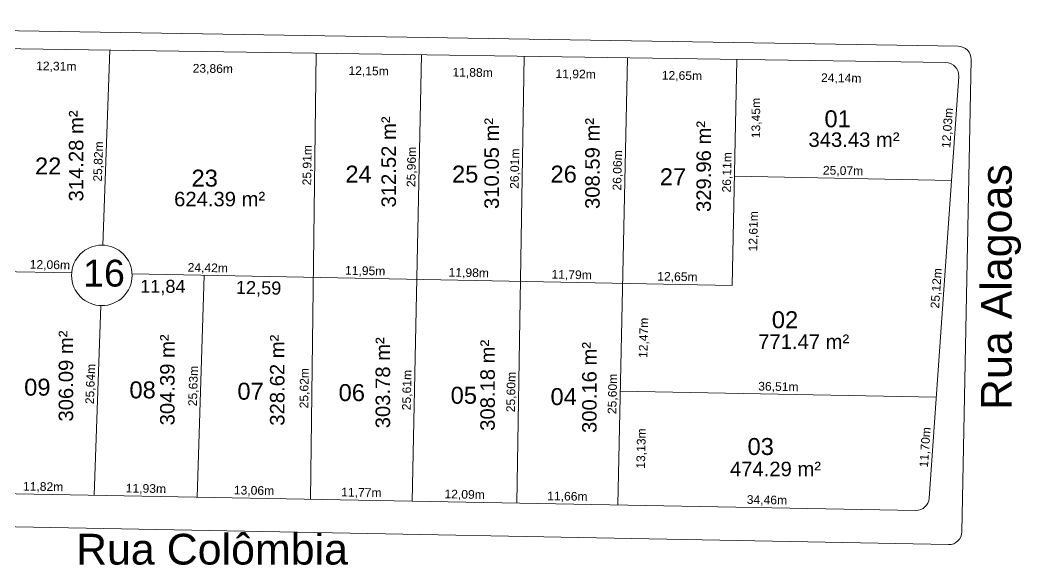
# Model space of a CAD drawing. Header units: metres. Extents: x 3808 to 8215, y 2374 to 6187.
# Drawn here: x 5112.4 to 5228.1, y 5303.4 to 5366.3 of the extents above; entities that cross this region are included whole.
import ezdxf
from ezdxf.enums import TextEntityAlignment as Align

# ---------------------------------------------------------------- set-up
doc = ezdxf.new("R2010")
doc.units = ezdxf.units.M
for name, color, linetype in [('Areas Lotes', 1, 'Continuous'), ('Calçada', 8, 'Continuous'), ('COTAS', 7, 'Continuous'), ('Lote', 7, 'Continuous'), ('Nome das Ruas', 7, 'Continuous'), ('Nº Lote', 7, 'Continuous'), ('Nº. quadra', 7, 'Continuous'), ('quadras', 7, 'Continuous')]:
    doc.layers.add(name, color=color, linetype=linetype)
doc.styles.add('Arial', font='arial.ttf')
doc.dimstyles.new('Copy(2) of ISO-25', dxfattribs={"dimtxt": 1, "dimasz": 2.5, "dimexe": 1.25, "dimexo": 0.625, "dimgap": 0.2, "dimtad": 1, "dimtoh": 1, "dimlfac": 1, "dimzin": 1, "dimtxsty": 'Arial', "dimblk": 'NONE', "dimcen": 0, "dimse1": 1, "dimse2": 1, "dimsd1": 1, "dimsd2": 1, "dimclrt": 256, "dimaunit": 1, "dimadec": 3, "dimazin": 0, "dimtfac": 1, "dimtmove": 0, "dimatfit": 3, "dimldrblk": 'NONE', "dimfxl": 1, "dimtolj": 1, "dimtzin": 0, "dimarcsym": 0})
doc.dimstyles.new('COTA 2', dxfattribs={"dimtxt": 1.9, "dimasz": 2.5, "dimexe": 1.25, "dimexo": 0.625, "dimtad": 1, "dimlfac": 1, "dimzin": 1, "dimtxsty": 'Arial', "dimcen": 2.5, "dimse1": 1, "dimse2": 1, "dimsd1": 1, "dimsd2": 1, "dimclrt": 7, "dimadec": 0, "dimazin": 0, "dimtfac": 1, "dimtmove": 0, "dimatfit": 3, "dimfxl": 1, "dimtolj": 1, "dimtzin": 0, "dimarcsym": 0})

# ---------------------------------------------------------------- blocks, each defined once
blk = doc.blocks.new('*D6060')
at = {"layer": 'Defpoints', "color": 0, "linetype": 'Continuous', "transparency": 16777216}
for p in [(5181.48, 5310.31), (5181.48, 5310.31), (5215.94, 5309.67)]:
    blk.add_point(p, dxfattribs=at)
at = {"layer": 'COTAS', "linetype": 'Continuous', "lineweight": 5, "transparency": 16777216, "insert": (5198.72, 5310.79), "char_height": 1, "attachment_point": 5, "rotation": 358.943, "style": 'Arial'}
blk.add_mtext('\\A1;34,46m', dxfattribs=at)
blk = doc.blocks.new('_None')
blk = doc.blocks.new('*D6061')
at = {"layer": 'Defpoints', "color": 0, "linetype": 'Continuous', "transparency": 16777216}
for p in [(5169.83, 5310.52), (5169.83, 5310.52), (5181.48, 5310.31)]:
    blk.add_point(p, dxfattribs=at)
at = {"layer": 'COTAS', "linetype": 'Continuous', "lineweight": 5, "transparency": 16777216, "insert": (5175.67, 5311.21), "char_height": 1, "attachment_point": 5, "rotation": 358.943, "style": 'Arial'}
blk.add_mtext('\\A1;11,66m', dxfattribs=at)
blk = doc.blocks.new('*D6062')
at = {"layer": 'Defpoints', "color": 0, "linetype": 'Continuous', "transparency": 16777216}
for p in [(5157.74, 5310.74), (5157.74, 5310.74), (5169.83, 5310.52)]:
    blk.add_point(p, dxfattribs=at)
at = {"layer": 'COTAS', "linetype": 'Continuous', "lineweight": 5, "transparency": 16777216, "insert": (5163.8, 5311.43), "char_height": 1, "attachment_point": 5, "rotation": 358.943, "style": 'Arial'}
blk.add_mtext('\\A1;12,09m', dxfattribs=at)
blk = doc.blocks.new('*D6063')
at = {"layer": 'Defpoints', "color": 0, "linetype": 'Continuous', "transparency": 16777216}
for p in [(5145.98, 5310.96), (5145.98, 5310.96), (5157.74, 5310.74)]:
    blk.add_point(p, dxfattribs=at)
at = {"layer": 'COTAS', "linetype": 'Continuous', "lineweight": 5, "transparency": 16777216, "insert": (5151.87, 5311.65), "char_height": 1, "attachment_point": 5, "rotation": 358.943, "style": 'Arial'}
blk.add_mtext('\\A1;11,77m', dxfattribs=at)
blk = doc.blocks.new('*D6064')
at = {"layer": 'Defpoints', "color": 0, "linetype": 'Continuous', "transparency": 16777216}
for p in [(5132.92, 5310.96), (5132.93, 5311.2), (5145.98, 5310.96)]:
    blk.add_point(p, dxfattribs=at)
at = {"layer": 'COTAS', "linetype": 'Continuous', "lineweight": 5, "transparency": 16777216, "insert": (5139.47, 5311.88), "char_height": 1, "attachment_point": 5, "rotation": 358.943, "style": 'Arial'}
blk.add_mtext('\\A1;13,06m', dxfattribs=at)
blk = doc.blocks.new('*D6065')
at = {"layer": 'Defpoints', "color": 0, "linetype": 'Continuous', "transparency": 16777216}
for p in [(5121, 5311.42), (5121, 5311.42), (5132.92, 5310.96)]:
    blk.add_point(p, dxfattribs=at)
at = {"layer": 'COTAS', "linetype": 'Continuous', "lineweight": 5, "transparency": 16777216, "insert": (5126.98, 5312.11), "char_height": 1, "attachment_point": 5, "rotation": 358.943, "style": 'Arial'}
blk.add_mtext('\\A1;11,93m', dxfattribs=at)
blk = doc.blocks.new('*D6066')
at = {"layer": 'Defpoints', "color": 0, "linetype": 'Continuous', "transparency": 16777216}
for p in [(5109.19, 5311.64), (5109.19, 5311.64), (5121, 5311.42)]:
    blk.add_point(p, dxfattribs=at)
at = {"layer": 'COTAS', "linetype": 'Continuous', "lineweight": 5, "transparency": 16777216, "insert": (5115.11, 5312.33), "char_height": 1, "attachment_point": 5, "rotation": 358.943, "style": 'Arial'}
blk.add_mtext('\\A1;11,82m', dxfattribs=at)
blk = doc.blocks.new('*D6080')
at = {"layer": 'Defpoints', "color": 0, "linetype": 'Continuous', "transparency": 16777216}
for p in [(5110.5, 5363.03), (5122.81, 5363.03), (5122.77, 5360)]:
    blk.add_point(p, dxfattribs=at)
at = {"layer": 'COTAS', "linetype": 'Continuous', "lineweight": 5, "transparency": 16777216, "insert": (5116.63, 5360.9), "char_height": 1, "attachment_point": 5, "rotation": 359.1364, "style": 'Arial'}
blk.add_mtext('\\A1;12,31m', dxfattribs=at)
blk = doc.blocks.new('*D6081')
at = {"layer": 'Defpoints', "color": 0, "linetype": 'Continuous', "transparency": 16777216}
for p in [(5122.81, 5363.03), (5146.67, 5362.49), (5146.63, 5359.64)]:
    blk.add_point(p, dxfattribs=at)
at = {"layer": 'COTAS', "linetype": 'Continuous', "lineweight": 5, "transparency": 16777216, "insert": (5134.71, 5360.62), "char_height": 1, "attachment_point": 5, "rotation": 359.1364, "style": 'Arial'}
blk.add_mtext('\\A1;23,86m', dxfattribs=at)
blk = doc.blocks.new('*D6082')
at = {"layer": 'Defpoints', "color": 0, "linetype": 'Continuous', "transparency": 16777216}
for p in [(5146.67, 5362.49), (5158.81, 5362.3), (5158.77, 5359.46)]:
    blk.add_point(p, dxfattribs=at)
at = {"layer": 'COTAS', "linetype": 'Continuous', "lineweight": 5, "transparency": 16777216, "insert": (5152.71, 5360.35), "char_height": 1, "attachment_point": 5, "rotation": 359.1364, "style": 'Arial'}
blk.add_mtext('\\A1;12,15m', dxfattribs=at)
blk = doc.blocks.new('*D6083')
at = {"layer": 'Defpoints', "color": 0, "linetype": 'Continuous', "transparency": 16777216}
for p in [(5158.81, 5362.3), (5170.69, 5362.3), (5170.65, 5359.28)]:
    blk.add_point(p, dxfattribs=at)
at = {"layer": 'COTAS', "linetype": 'Continuous', "lineweight": 5, "transparency": 16777216, "insert": (5164.72, 5360.17), "char_height": 1, "attachment_point": 5, "rotation": 359.1364, "style": 'Arial'}
blk.add_mtext('\\A1;11,88m', dxfattribs=at)
blk = doc.blocks.new('*D6084')
at = {"layer": 'Defpoints', "color": 0, "linetype": 'Continuous', "transparency": 16777216}
for p in [(5170.69, 5362.3), (5182.61, 5361.95), (5182.57, 5359.1)]:
    blk.add_point(p, dxfattribs=at)
at = {"layer": 'COTAS', "linetype": 'Continuous', "lineweight": 5, "transparency": 16777216, "insert": (5176.62, 5359.99), "char_height": 1, "attachment_point": 5, "rotation": 359.1364, "style": 'Arial'}
blk.add_mtext('\\A1;11,92m', dxfattribs=at)
blk = doc.blocks.new('*D6085')
at = {"layer": 'Defpoints', "color": 0, "linetype": 'Continuous', "transparency": 16777216}
for p in [(5182.61, 5361.95), (5195.26, 5361.71), (5195.22, 5358.91)]:
    blk.add_point(p, dxfattribs=at)
at = {"layer": 'COTAS', "linetype": 'Continuous', "lineweight": 5, "transparency": 16777216, "insert": (5188.9, 5359.81), "char_height": 1, "attachment_point": 5, "rotation": 359.1364, "style": 'Arial'}
blk.add_mtext('\\A1;12,65m', dxfattribs=at)
blk = doc.blocks.new('*D6086')
at = {"layer": 'Defpoints', "color": 0, "linetype": 'Continuous', "transparency": 16777216}
for p in [(5195.26, 5361.71), (5219.4, 5361.39), (5219.35, 5358.55)]:
    blk.add_point(p, dxfattribs=at)
at = {"layer": 'COTAS', "linetype": 'Continuous', "lineweight": 5, "transparency": 16777216, "insert": (5207.3, 5359.53), "char_height": 1, "attachment_point": 5, "rotation": 359.1364, "style": 'Arial'}
blk.add_mtext('\\A1;24,14m', dxfattribs=at)
blk = doc.blocks.new('*D6087')
at = {"layer": 'Defpoints', "color": 0, "linetype": 'Continuous', "transparency": 16777216}
for p in [(5194.97, 5348.26), (5194.97, 5348.26), (5220.03, 5347.79)]:
    blk.add_point(p, dxfattribs=at)
at = {"layer": 'COTAS', "linetype": 'Continuous', "lineweight": 5, "transparency": 16777216, "insert": (5207.51, 5348.83), "char_height": 1, "attachment_point": 5, "rotation": 358.908, "style": 'Arial'}
blk.add_mtext('\\A1;25,07m', dxfattribs=at)
blk = doc.blocks.new('*D6088')
at = {"layer": 'Defpoints', "color": 0, "linetype": 'Continuous', "transparency": 16777216}
for p in [(5181.77, 5323.43), (5181.77, 5323.43), (5218.28, 5322.73)]:
    blk.add_point(p, dxfattribs=at)
at = {"layer": 'COTAS', "linetype": 'Continuous', "lineweight": 5, "transparency": 16777216, "insert": (5200.04, 5323.88), "char_height": 1, "attachment_point": 5, "rotation": 358.908, "style": 'Arial'}
blk.add_mtext('\\A1;36,51m', dxfattribs=at)
blk = doc.blocks.new('*D6089')
at = {"layer": 'Defpoints', "color": 0, "linetype": 'Continuous', "transparency": 16777216}
for p in [(5220.87, 5359.79), (5220.03, 5347.79), (5220.03, 5347.79)]:
    blk.add_point(p, dxfattribs=at)
at = {"layer": 'COTAS', "linetype": 'Continuous', "lineweight": 5, "transparency": 16777216, "insert": (5219.65, 5353.84), "char_height": 1, "attachment_point": 5, "rotation": 85.9953, "style": 'Arial'}
blk.add_mtext('\\A1;12,03m', dxfattribs=at)
blk = doc.blocks.new('*D6090')
at = {"layer": 'Defpoints', "color": 0, "linetype": 'Continuous', "transparency": 16777216}
for p in [(5220.03, 5347.79), (5218.28, 5322.73), (5218.28, 5322.73)]:
    blk.add_point(p, dxfattribs=at)
at = {"layer": 'COTAS', "linetype": 'Continuous', "lineweight": 5, "transparency": 16777216, "insert": (5218.36, 5335.32), "char_height": 1, "attachment_point": 5, "rotation": 85.9953, "style": 'Arial'}
blk.add_mtext('\\A1;25,12m', dxfattribs=at)
blk = doc.blocks.new('*D6091')
at = {"layer": 'Defpoints', "color": 0, "linetype": 'Continuous', "transparency": 16777216}
for p in [(5218.28, 5322.73), (5217.46, 5311.07), (5217.46, 5311.07)]:
    blk.add_point(p, dxfattribs=at)
at = {"layer": 'COTAS', "linetype": 'Continuous', "lineweight": 5, "transparency": 16777216, "insert": (5217.07, 5316.95), "char_height": 1, "attachment_point": 5, "rotation": 85.9953, "style": 'Arial'}
blk.add_mtext('\\A1;11,70m', dxfattribs=at)
blk = doc.blocks.new('*D6092')
at = {"layer": 'Defpoints', "color": 0, "linetype": 'Continuous', "transparency": 16777216}
for p in [(5181.77, 5323.43), (5185.21, 5323.35), (5181.48, 5310.31)]:
    blk.add_point(p, dxfattribs=at)
at = {"layer": 'COTAS', "linetype": 'Continuous', "lineweight": 5, "transparency": 16777216, "insert": (5184.27, 5316.81), "char_height": 1, "attachment_point": 5, "rotation": 88.7504, "style": 'Arial'}
blk.add_mtext('\\A1;13,13m', dxfattribs=at)
blk = doc.blocks.new('*D6093')
at = {"layer": 'Defpoints', "color": 0, "linetype": 'Continuous', "transparency": 16777216}
for p in [(5182.04, 5335.9), (5185.48, 5335.82), (5181.77, 5323.43)]:
    blk.add_point(p, dxfattribs=at)
at = {"layer": 'COTAS', "linetype": 'Continuous', "lineweight": 5, "transparency": 16777216, "insert": (5184.55, 5329.6), "char_height": 1, "attachment_point": 5, "rotation": 88.7504, "style": 'Arial'}
blk.add_mtext('\\A1;12,47m', dxfattribs=at)
blk = doc.blocks.new('*D6094')
at = {"layer": 'Defpoints', "color": 0, "linetype": 'Continuous', "transparency": 16777216}
for p in [(5195.26, 5361.75), (5195.26, 5361.75), (5194.69, 5335.66)]:
    blk.add_point(p, dxfattribs=at)
at = {"layer": 'COTAS', "linetype": 'Continuous', "lineweight": 5, "transparency": 16777216, "insert": (5194.18, 5348.72), "char_height": 1, "attachment_point": 5, "rotation": 88.7504, "style": 'Arial'}
blk.add_mtext('\\A1;26,11m', dxfattribs=at)
blk = doc.blocks.new('*D6095')
at = {"layer": 'Defpoints', "color": 0, "linetype": 'Continuous', "transparency": 16777216}
for p in [(5195.26, 5361.71), (5195.26, 5348.26), (5198.33, 5348.26)]:
    blk.add_point(p, dxfattribs=at)
at = {"layer": 'COTAS', "linetype": 'Continuous', "lineweight": 5, "transparency": 16777216, "insert": (5197.53, 5354.99), "char_height": 1, "attachment_point": 5, "rotation": 90, "style": 'Arial'}
blk.add_mtext('\\A1;13,45m', dxfattribs=at)
blk = doc.blocks.new('*D6096')
at = {"layer": 'Defpoints', "color": 0, "linetype": 'Continuous', "transparency": 16777216}
for p in [(5194.97, 5348.26), (5194.69, 5335.66), (5197.89, 5335.59)]:
    blk.add_point(p, dxfattribs=at)
at = {"layer": 'COTAS', "linetype": 'Continuous', "lineweight": 5, "transparency": 16777216, "insert": (5197.23, 5341.91), "char_height": 1, "attachment_point": 5, "rotation": 88.7504, "style": 'Arial'}
blk.add_mtext('\\A1;12,61m', dxfattribs=at)
blk = doc.blocks.new('*D6097')
at = {"layer": 'Defpoints', "color": 0, "linetype": 'Continuous', "transparency": 16777216}
for p in [(5182.04, 5335.9), (5182.04, 5335.9), (5194.69, 5335.66)]:
    blk.add_point(p, dxfattribs=at)
at = {"layer": 'COTAS', "linetype": 'Continuous', "lineweight": 5, "transparency": 16777216, "insert": (5188.38, 5336.58), "char_height": 1, "attachment_point": 5, "rotation": 358.908, "style": 'Arial'}
blk.add_mtext('\\A1;12,65m', dxfattribs=at)
blk = doc.blocks.new('*D6098')
at = {"layer": 'Defpoints', "color": 0, "linetype": 'Continuous', "transparency": 16777216}
for p in [(5170.25, 5336.12), (5170.25, 5336.12), (5182.04, 5335.9)]:
    blk.add_point(p, dxfattribs=at)
at = {"layer": 'COTAS', "linetype": 'Continuous', "lineweight": 5, "transparency": 16777216, "insert": (5176.16, 5336.81), "char_height": 1, "attachment_point": 5, "rotation": 358.908, "style": 'Arial'}
blk.add_mtext('\\A1;11,79m', dxfattribs=at)
blk = doc.blocks.new('*D6099')
at = {"layer": 'Defpoints', "color": 0, "linetype": 'Continuous', "transparency": 16777216}
for p in [(5158.27, 5336.35), (5158.27, 5336.35), (5170.25, 5336.12)]:
    blk.add_point(p, dxfattribs=at)
at = {"layer": 'COTAS', "linetype": 'Continuous', "lineweight": 5, "transparency": 16777216, "insert": (5164.28, 5337.04), "char_height": 1, "attachment_point": 5, "rotation": 358.908, "style": 'Arial'}
blk.add_mtext('\\A1;11,98m', dxfattribs=at)
blk = doc.blocks.new('*D6100')
at = {"layer": 'Defpoints', "color": 0, "linetype": 'Continuous', "transparency": 16777216}
for p in [(5146.32, 5336.58), (5146.32, 5336.58), (5158.27, 5336.35)]:
    blk.add_point(p, dxfattribs=at)
at = {"layer": 'COTAS', "linetype": 'Continuous', "lineweight": 5, "transparency": 16777216, "insert": (5152.31, 5337.26), "char_height": 1, "attachment_point": 5, "rotation": 358.908, "style": 'Arial'}
blk.add_mtext('\\A1;11,95m', dxfattribs=at)
blk = doc.blocks.new('*D6101')
at = {"layer": 'Defpoints', "color": 0, "linetype": 'Continuous', "transparency": 16777216}
for p in [(5121.9, 5337.04), (5121.9, 5337.04), (5146.32, 5336.58)]:
    blk.add_point(p, dxfattribs=at)
at = {"layer": 'COTAS', "linetype": 'Continuous', "lineweight": 5, "transparency": 16777216, "insert": (5134.13, 5337.61), "char_height": 1, "attachment_point": 5, "rotation": 358.908, "style": 'Arial'}
blk.add_mtext('\\A1;24,42m', dxfattribs=at)
blk = doc.blocks.new('*D6102')
at = {"layer": 'Defpoints', "color": 0, "linetype": 'Continuous', "transparency": 16777216}
for p in [(5109.84, 5337.27), (5109.84, 5337.27), (5121.9, 5337.04)]:
    blk.add_point(p, dxfattribs=at)
at = {"layer": 'COTAS', "linetype": 'Continuous', "lineweight": 5, "transparency": 16777216, "insert": (5115.89, 5337.96), "char_height": 1, "attachment_point": 5, "rotation": 358.908, "style": 'Arial'}
blk.add_mtext('\\A1;12,06m', dxfattribs=at)
blk = doc.blocks.new('*D6125')
at = {"layer": 'Defpoints', "color": 0, "linetype": 'Continuous', "transparency": 16777216}
for p in [(5122.81, 5362.85), (5121.9, 5337.04), (5121.9, 5337.04)]:
    blk.add_point(p, dxfattribs=at)
at = {"layer": 'COTAS', "linetype": 'Continuous', "lineweight": 5, "transparency": 16777216, "insert": (5121.56, 5349.97), "char_height": 1, "attachment_point": 5, "rotation": 87.9842, "style": 'Arial'}
blk.add_mtext('\\A1;25,82m', dxfattribs=at)
blk = doc.blocks.new('*D6126')
at = {"layer": 'Defpoints', "color": 0, "linetype": 'Continuous', "transparency": 16777216}
for p in [(5121.9, 5337.04), (5121, 5311.42), (5121, 5311.42)]:
    blk.add_point(p, dxfattribs=at)
at = {"layer": 'COTAS', "linetype": 'Continuous', "lineweight": 5, "transparency": 16777216, "insert": (5120.65, 5324.26), "char_height": 1, "attachment_point": 5, "rotation": 87.9842, "style": 'Arial'}
blk.add_mtext('\\A1;25,64m', dxfattribs=at)
blk = doc.blocks.new('*D6127')
at = {"layer": 'Defpoints', "color": 0, "linetype": 'Continuous', "transparency": 16777216}
for p in [(5133.73, 5336.82), (5132.92, 5311.2), (5132.92, 5311.2)]:
    blk.add_point(p, dxfattribs=at)
at = {"layer": 'COTAS', "linetype": 'Continuous', "lineweight": 5, "transparency": 16777216, "insert": (5132.53, 5324.03), "char_height": 1, "attachment_point": 5, "rotation": 88.1877, "style": 'Arial'}
blk.add_mtext('\\A1;25,63m', dxfattribs=at)
blk = doc.blocks.new('*D6128')
at = {"layer": 'Defpoints', "color": 0, "linetype": 'Continuous', "transparency": 16777216}
for p in [(5146.32, 5336.58), (5145.98, 5310.96), (5145.98, 5310.96)]:
    blk.add_point(p, dxfattribs=at)
at = {"layer": 'COTAS', "linetype": 'Continuous', "lineweight": 5, "transparency": 16777216, "insert": (5145.35, 5323.78), "char_height": 1, "attachment_point": 5, "rotation": 89.233, "style": 'Arial'}
blk.add_mtext('\\A1;25,62m', dxfattribs=at)
blk = doc.blocks.new('*D6129')
at = {"layer": 'Defpoints', "color": 0, "linetype": 'Continuous', "transparency": 16777216}
for p in [(5146.67, 5362.49), (5146.67, 5362.49), (5146.32, 5336.58)]:
    blk.add_point(p, dxfattribs=at)
at = {"layer": 'COTAS', "linetype": 'Continuous', "lineweight": 5, "transparency": 16777216, "insert": (5145.69, 5349.54), "char_height": 1, "attachment_point": 5, "rotation": 89.233, "style": 'Arial'}
blk.add_mtext('\\A1;25,91m', dxfattribs=at)
blk = doc.blocks.new('*D6130')
at = {"layer": 'Defpoints', "color": 0, "linetype": 'Continuous', "transparency": 16777216}
for p in [(5158.81, 5362.3), (5158.27, 5336.35), (5158.27, 5336.35)]:
    blk.add_point(p, dxfattribs=at)
at = {"layer": 'COTAS', "linetype": 'Continuous', "lineweight": 5, "transparency": 16777216, "insert": (5157.74, 5349.34), "char_height": 1, "attachment_point": 5, "rotation": 88.8105, "style": 'Arial'}
blk.add_mtext('\\A1;25,96m', dxfattribs=at)
blk = doc.blocks.new('*D6131')
at = {"layer": 'Defpoints', "color": 0, "linetype": 'Continuous', "transparency": 16777216}
for p in [(5158.27, 5336.35), (5157.74, 5310.74), (5157.74, 5310.74)]:
    blk.add_point(p, dxfattribs=at)
at = {"layer": 'COTAS', "linetype": 'Continuous', "lineweight": 5, "transparency": 16777216, "insert": (5157.21, 5323.56), "char_height": 1, "attachment_point": 5, "rotation": 88.8105, "style": 'Arial'}
blk.add_mtext('\\A1;25,61m', dxfattribs=at)
blk = doc.blocks.new('*D6132')
at = {"layer": 'Defpoints', "color": 0, "linetype": 'Continuous', "transparency": 16777216}
for p in [(5170.69, 5362.13), (5170.69, 5362.13), (5170.25, 5336.12)]:
    blk.add_point(p, dxfattribs=at)
at = {"layer": 'COTAS', "linetype": 'Continuous', "lineweight": 5, "transparency": 16777216, "insert": (5169.67, 5349.14), "char_height": 1, "attachment_point": 5, "rotation": 89.038, "style": 'Arial'}
blk.add_mtext('\\A1;26,01m', dxfattribs=at)
blk = doc.blocks.new('*D6133')
at = {"layer": 'Defpoints', "color": 0, "linetype": 'Continuous', "transparency": 16777216}
for p in [(5170.25, 5336.12), (5169.83, 5310.52), (5169.83, 5310.52)]:
    blk.add_point(p, dxfattribs=at)
at = {"layer": 'COTAS', "linetype": 'Continuous', "lineweight": 5, "transparency": 16777216, "insert": (5169.24, 5323.33), "char_height": 1, "attachment_point": 5, "rotation": 89.038, "style": 'Arial'}
blk.add_mtext('\\A1;25,60m', dxfattribs=at)
blk = doc.blocks.new('*D6134')
at = {"layer": 'Defpoints', "color": 0, "linetype": 'Continuous', "transparency": 16777216}
for p in [(5182.61, 5361.95), (5182.04, 5335.9), (5182.04, 5335.9)]:
    blk.add_point(p, dxfattribs=at)
at = {"layer": 'COTAS', "linetype": 'Continuous', "lineweight": 5, "transparency": 16777216, "insert": (5181.53, 5348.94), "char_height": 1, "attachment_point": 5, "rotation": 88.7504, "style": 'Arial'}
blk.add_mtext('\\A1;26,06m', dxfattribs=at)
blk = doc.blocks.new('*D6135')
at = {"layer": 'Defpoints', "color": 0, "linetype": 'Continuous', "transparency": 16777216}
for p in [(5182.04, 5335.9), (5181.48, 5310.31), (5181.48, 5310.31)]:
    blk.add_point(p, dxfattribs=at)
at = {"layer": 'COTAS', "linetype": 'Continuous', "lineweight": 5, "transparency": 16777216, "insert": (5180.96, 5323.12), "char_height": 1, "attachment_point": 5, "rotation": 88.7504, "style": 'Arial'}
blk.add_mtext('\\A1;25,60m', dxfattribs=at)
blk = doc.blocks.new('*D7840')
at = {"layer": 'Defpoints', "color": 0, "linetype": 'Continuous', "transparency": 16777216}
for p in [(5121.89, 5336.82), (5133.73, 5336.82), (5133.73, 5333.89)]:
    blk.add_point(p, dxfattribs=at)
at = {"layer": 'Calçada', "color": 7, "linetype": 'Continuous', "lineweight": 5, "transparency": 16777216, "insert": (5128.94, 5335.41), "char_height": 1.5, "attachment_point": 5, "style": 'Arial'}
blk.add_mtext('\\A1;11,84', dxfattribs=at)
blk = doc.blocks.new('*D7841')
at = {"layer": 'Defpoints', "color": 0, "linetype": 'Continuous', "transparency": 16777216}
for p in [(5133.73, 5336.82), (5146.32, 5336.58), (5146.26, 5333.6)]:
    blk.add_point(p, dxfattribs=at)
at = {"layer": 'Calçada', "color": 7, "linetype": 'Continuous', "lineweight": 5, "transparency": 16777216, "insert": (5140, 5335.25), "char_height": 1.5, "attachment_point": 5, "rotation": 358.908, "style": 'Arial'}
blk.add_mtext('\\A1;12,59', dxfattribs=at)

msp = doc.modelspace()

# ---------------------------------------------------------------- linework, layer by layer
at = {"layer": 'Calçada', "linetype": 'Continuous', "lineweight": 5}
for p, q in [((5220.826, 5363.285), (5036.459, 5366.318)), ((5222.301, 5361.756), (5221.236, 5307.18)), ((5219.707, 5305.709), (5035.208, 5309.254))]:
    msp.add_line(p, q, dxfattribs=at)
for centre, start, end in [((5220.802, 5361.786), 358.88114, 89.05774), ((5219.736, 5307.209), 268.89945, 358.88114)]:
    msp.add_arc(centre, 1.5, start, end, dxfattribs=at)
at = {"layer": 'Lote', "lineweight": 5}
for p, q in [((5122.018, 5340.311), (5122.811, 5362.847)), ((5146.668, 5362.487), (5145.978, 5310.961)), ((5157.741, 5310.744), (5158.812, 5362.304)), ((5169.825, 5310.521), (5170.692, 5362.125)), ((5181.484, 5310.306), (5182.61, 5361.946)), ((5194.691, 5335.655), (5195.26, 5361.711)), ((5220.031, 5347.787), (5194.966, 5348.265)), ((5118.411, 5337.109), (5074.287, 5337.95)), ((5194.691, 5335.655), (5125.387, 5336.976)), ((5132.921, 5311.202), (5133.731, 5336.817)), ((5121.001, 5311.422), (5121.772, 5333.324)), ((5218.277, 5322.732), (5181.77, 5323.428))]:
    msp.add_line(p, q, dxfattribs=at)
at = {"layer": 'Nº. quadra', "lineweight": 5}
msp.add_circle((5121.895, 5336.817), 3.496, dxfattribs=at)
at = {"layer": 'quadras', "lineweight": 5}
for p, q in [((5039.598, 5364.101), (5219.398, 5361.391)), ((5220.871, 5359.786), (5217.46, 5311.065)), ((5215.936, 5309.67), (5039.079, 5312.933))]:
    msp.add_line(p, q, dxfattribs=at)
for centre, start, end in [((5219.375, 5359.891), 355.99533, 89.13641), ((5215.964, 5311.17), 268.94304, 355.99533)]:
    msp.add_arc(centre, 1.5, start, end, dxfattribs=at)

# ---------------------------------------------------------------- texts
at = {"layer": 'Areas Lotes', "lineweight": 5, "style": 'Arial'}
for s, p in [('314.28 m²', (5119.755, 5345.356)), ('312.52 m²', (5155.863, 5344.663)), ('310.05 m²', (5167.755, 5344.487)), ('308.59 m²', (5179.398, 5344.485)), ('329.96 m²', (5192.247, 5344.139)), ('306.09 m²', (5118.578, 5319.926)), ('304.39 m²', (5130.291, 5319.485)), ('328.62 m²', (5142.988, 5319.447)), ('303.78 m²', (5155.186, 5319.148)), ('308.18 m²', (5167.286, 5318.857)), ('300.16 m²', (5179.044, 5318.605))]:
    msp.add_text(s, height=1.6726, rotation=90, dxfattribs=at).set_placement(p)
at = {"layer": 'Areas Lotes', "linetype": 'Continuous', "lineweight": 5, "style": 'Arial'}
for s, p in [('343.43 m²', (5203.519, 5351.661)), ('624.39 m²', (5130.241, 5344.797)), ('771.47 m²', (5197.705, 5328.313)), ('474.29 m²', (5194.447, 5313.615))]:
    msp.add_text(s, height=1.6726, dxfattribs=at).set_placement(p)
at = {"layer": 'Nome das Ruas', "lineweight": 5, "style": 'Arial'}
msp.add_text('Rua Alagoas', height=3.55, rotation=90, dxfattribs=at).set_placement((5226.994, 5321.26, 165.916))
msp.add_text('Rua Colômbia', height=3.55, dxfattribs=at).set_placement((5118.908, 5303.407, 165.916))
at = {"layer": 'Nº Lote', "linetype": 'Continuous', "lineweight": 5, "style": 'Arial'}
for s, p in [('01', (5206.886, 5353.925)), ('22', (5115.691, 5348.472)), ('23', (5133.774, 5347.07)), ('24', (5151.545, 5347.537)), ('25', (5163.86, 5347.537)), ('26', (5175.24, 5347.537)), ('27', (5187.867, 5347.226)), ('02', (5200.806, 5330.71)), ('09', (5114.444, 5322.92)), ('08', (5126.603, 5322.608)), ('07', (5139.074, 5322.452)), ('06', (5150.766, 5322.296)), ('05', (5163.705, 5321.985)), ('04', (5175.24, 5321.829)), ('03', (5198, 5316.064))]:
    msp.add_text(s, height=1.96, dxfattribs=at).set_placement(p, align=Align.CENTER)
at = {"layer": 'Nº. quadra', "lineweight": 5, "style": 'Arial'}
msp.add_text('16', height=3.1039, dxfattribs=at).set_placement((5119.73, 5335.523))

# ---------------------------------------------------------------- dimensions: what is measured, and where the dimension line sits
at = {"layer": 'Calçada', "linetype": 'Continuous', "lineweight": 5}
dim = msp.add_linear_dim(base=(5133.731, 5333.887), p1=(5121.895, 5336.817), p2=(5133.731, 5336.817), angle=0, dimstyle='COTA 2', override={"dimtxt": 1.5}, dxfattribs=at)
dim.commit()
dim.dimension.update_dxf_attribs({"geometry": '*D7840', "text_midpoint": (5128.942, 5333.887), "dimtype": 161})
dim = msp.add_aligned_dim(p1=(5133.731, 5336.817), p2=(5146.321, 5336.577), distance=-2.977, dimstyle='COTA 2', override={"dimtxt": 1.5}, dxfattribs=at)
dim.commit()
dim.dimension.update_dxf_attribs({"geometry": '*D7841', "text_midpoint": (5139.999, 5335.247)})
at = {"layer": 'COTAS', "linetype": 'Continuous', "lineweight": 5}
for base, p1, p2, angle, picture, middle in [((5122.765, 5360.003), (5110.503, 5363.032), (5122.811, 5363.032), 179.13641, '*D6080', (5116.625, 5360.897)), ((5146.625, 5359.644), (5122.811, 5363.032), (5146.668, 5362.487), 179.13641, '*D6081', (5134.707, 5360.624)), ((5158.769, 5359.461), (5146.668, 5362.487), (5158.812, 5362.304), 179.13641, '*D6082', (5152.709, 5360.353)), ((5170.646, 5359.282), (5158.812, 5362.304), (5170.692, 5362.304), 179.13641, '*D6083', (5164.72, 5360.172)), ((5182.567, 5359.102), (5170.692, 5362.304), (5182.61, 5361.946), 179.13641, '*D6084', (5176.619, 5359.993)), ((5195.217, 5358.911), (5182.61, 5361.946), (5195.26, 5361.711), 179.13641, '*D6085', (5188.904, 5359.807)), ((5219.355, 5358.547), (5195.26, 5361.711), (5219.398, 5361.391), 179.13641, '*D6086', (5207.298, 5359.53)), ((5218.277, 5322.732), (5220.031, 5347.787), (5218.277, 5322.732), 85.99533, '*D6090', (5218.355, 5335.315)), ((5109.843, 5337.273), (5121.903, 5337.043), (5109.843, 5337.273), 358.90801, '*D6102', (5115.888, 5337.959)), ((5121.903, 5337.043), (5146.321, 5336.577), (5121.903, 5337.043), 358.90801, '*D6101', (5134.127, 5337.611)), ((5146.321, 5336.577), (5158.273, 5336.35), (5146.321, 5336.577), 358.90801, '*D6100', (5152.312, 5337.264)), ((5158.273, 5336.35), (5170.255, 5336.121), (5158.273, 5336.35), 358.90801, '*D6099', (5164.279, 5337.036)), ((5170.255, 5336.121), (5182.042, 5335.896), (5170.255, 5336.121), 358.90801, '*D6098', (5176.164, 5336.81)), ((5185.483, 5335.821), (5181.77, 5323.428), (5182.042, 5335.896), 268.7504, '*D6093', (5184.546, 5329.605)), ((5217.46, 5311.065), (5218.277, 5322.732), (5217.46, 5311.065), 85.99533, '*D6091', (5217.07, 5316.955)), ((5109.186, 5311.64), (5121.001, 5311.422), (5109.186, 5311.64), 358.94304, '*D6066', (5115.108, 5312.332)), ((5121.001, 5311.422), (5132.921, 5310.961), (5121.001, 5311.422), 358.94304, '*D6065', (5126.978, 5312.113)), ((5132.9253, 5311.20177), (5145.97812, 5310.96095), (5132.92086, 5310.96095), 358.94304, '*D6064', (5139.46649, 5311.88218)), ((5145.978, 5310.961), (5157.741, 5310.744), (5145.978, 5310.961), 358.94304, '*D6063', (5151.874, 5311.653)), ((5157.741, 5310.744), (5169.825, 5310.521), (5157.741, 5310.744), 358.94304, '*D6062', (5163.798, 5311.433)), ((5169.825, 5310.521), (5181.484, 5310.306), (5169.825, 5310.521), 358.94304, '*D6061', (5175.669, 5311.214))]:
    dim = msp.add_linear_dim(base=base, p1=p1, p2=p2, angle=angle, dimstyle='Copy(2) of ISO-25', override={"dimpost": 'm', "dimtmove": 1}, dxfattribs=at)
    dim.commit()
    dim.dimension.update_dxf_attribs({"geometry": picture, "text_midpoint": middle})
for p1, p2, distance, picture, middle in [((5122.811, 5362.847), (5121.903, 5337.043), 0, '*D6125', (5121.556, 5349.973)), ((5146.321, 5336.577), (5146.668, 5362.487), 0, '*D6129', (5145.694, 5349.543)), ((5158.812, 5362.304), (5158.273, 5336.35), 0, '*D6130', (5157.742, 5349.344)), ((5170.255, 5336.121), (5170.692, 5362.125), 0, '*D6132', (5169.672, 5349.137)), ((5182.61, 5361.946), (5182.042, 5335.896), 0, '*D6134', (5181.525, 5348.938)), ((5194.691, 5335.655), (5195.261, 5361.755), 0, '*D6094', (5194.175, 5348.723)), ((5195.26, 5361.711), (5195.26, 5348.265), 3.068, '*D6095', (5197.527, 5354.988)), ((5220.871, 5359.786), (5220.031, 5347.787), 0, '*D6089', (5219.652, 5353.843)), ((5220.031, 5347.787), (5194.966, 5348.265), 0, '*D6087', (5207.514, 5348.827)), ((5194.966, 5348.265), (5194.691, 5335.655), 3.202, '*D6096', (5197.23, 5341.908)), ((5194.691, 5335.655), (5182.042, 5335.896), 0, '*D6097', (5188.382, 5336.577)), ((5121.903, 5337.043), (5121.001, 5311.422), 0, '*D6126', (5120.651, 5324.26)), ((5133.731, 5336.817), (5132.921, 5311.202), 0, '*D6127', (5132.526, 5324.035)), ((5146.321, 5336.577), (5145.978, 5310.961), 0, '*D6128', (5145.349, 5323.78)), ((5158.273, 5336.35), (5157.741, 5310.744), 0, '*D6131', (5157.206, 5323.563)), ((5170.255, 5336.121), (5169.825, 5310.521), 0, '*D6133', (5169.239, 5323.335)), ((5182.042, 5335.896), (5181.484, 5310.306), 0, '*D6135', (5180.962, 5323.119)), ((5218.277, 5322.732), (5181.77, 5323.428), 0, '*D6088', (5200.039, 5323.881)), ((5181.484, 5310.306), (5181.77, 5323.428), -3.442, '*D6092', (5184.267, 5316.809)), ((5215.936, 5309.67), (5181.484, 5310.306), 0, '*D6060', (5198.725, 5310.789))]:
    dim = msp.add_aligned_dim(p1=p1, p2=p2, distance=distance, dimstyle='Copy(2) of ISO-25', override={"dimpost": 'm'}, dxfattribs=at)
    dim.commit()
    dim.dimension.update_dxf_attribs({"geometry": picture, "text_midpoint": middle})

doc.saveas('drawing.dxf')
